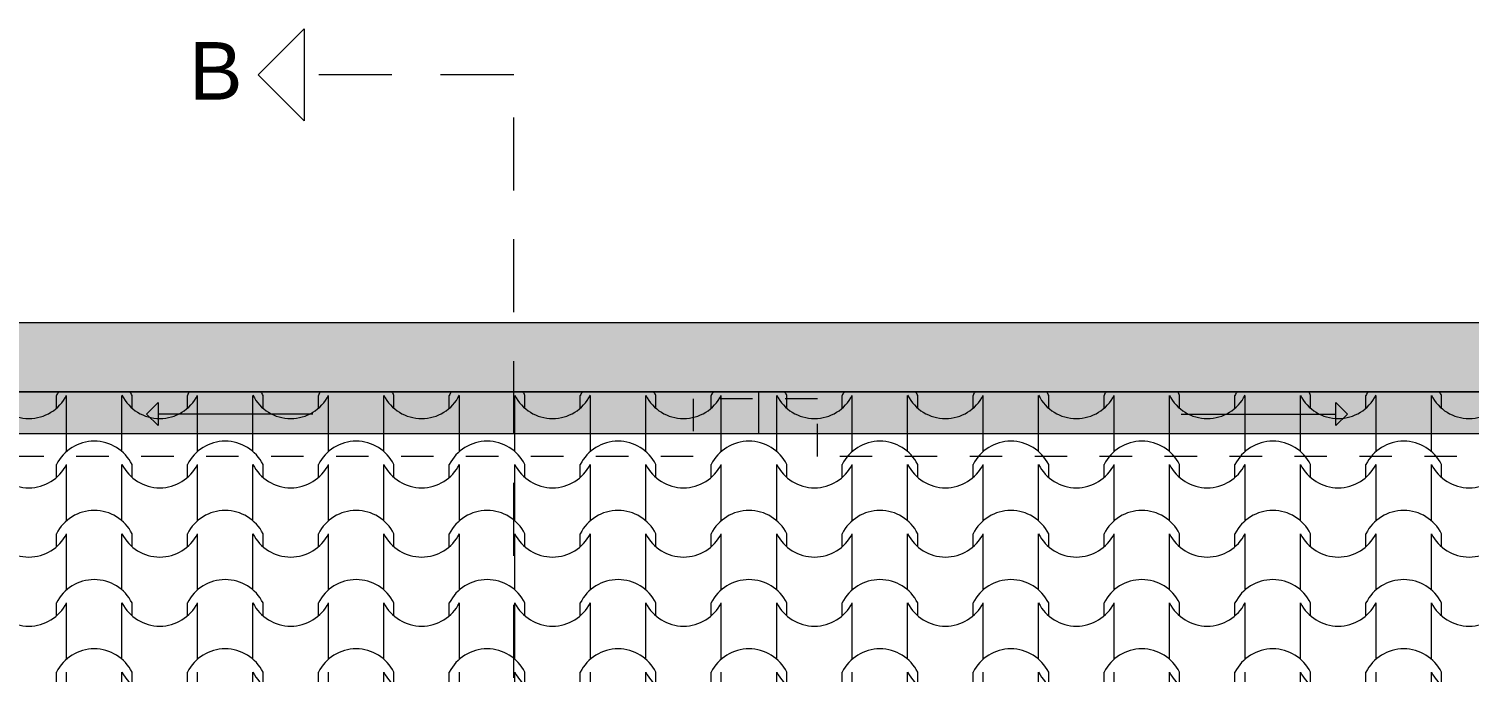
# Model space of a CAD drawing. Header units: feet. Extents: x 2791058 to 2855058, y -67651 to -26651.
# Drawn here: x 2810409 to 2816668, y -39440 to -36645 of the extents above; entities that cross this region are included whole.
import ezdxf

# ---------------------------------------------------------------- set-up
doc = ezdxf.new("R2010")
doc.units = ezdxf.units.FT
doc.header["$MEASUREMENT"] = 0
doc.linetypes.add('Dashed', pattern=[282.222223, 141.111112, -141.111112])
doc.linetypes.add('Long Dashed', pattern=[529.166651, 317.499995, -211.666656])
doc.layers.add('Exterior walls', color=7, linetype='Continuous')
doc.layers.add('Shell - Roof', color=7, linetype='Continuous')
for name, color, linetype, lineweight in [('Exterior walls_Pen_No__1', 7, 'Continuous', 0), ('Model Unit - Zone_Pen_No__1', 7, 'Continuous', 0), ('Shell - Roof_Pen_No__1', 7, 'Continuous', 0), ('Shell - Roof_Pen_No__20', 1, 'Continuous', 0), ('Shell - Roof_Pen_No__21', 7, 'Continuous', 0), ('Structural - Bearing_Pen_No__1', 7, 'Continuous', 0), ('Structural - Bearing_Pen_No__13', 54, 'Continuous', 0), ('Text blocks_Pen_No__20', 1, 'Continuous', 0)]:
    doc.layers.add(name, color=color, linetype=linetype, lineweight=lineweight)
for name, color, linetype, lineweight, true_color in [('Exterior walls_Pen_No__85', 7, 'Continuous', 0, 0x80c2ff), ('Structural - Bearing_Pen_No__62', 7, 'Continuous', 0, 0xaaaaaa), ('Structural - Bearing_Pen_No__82', 7, 'Continuous', 0, 0xaaaaaa)]:
    doc.layers.add(name, color=color, linetype=linetype, lineweight=lineweight, true_color=true_color)
doc.styles.add('GENERATED_STYLE_2', font='arial.ttf')

# ---------------------------------------------------------------- blocks, each defined once
blk = doc.blocks.new('*X1', base_point=(2247653.8, -76425))
at = {"layer": 'Structural - Bearing_Pen_No__62', "color": 253, "linetype": 'Continuous', "lineweight": 0, "true_color": 0xaaaaaa}
for p, q in [((2810529.5, -38293.6), (2810529.5, -38237.6)), ((2810573.5, -38359.5), (2810573.5, -38237.6)), ((2810814, -38359.5), (2810814, -38237.6)), ((2810858, -38293.6), (2810858, -38237.6)), ((2811098.4, -38293.6), (2811098.4, -38237.6)), ((2811142.4, -38359.5), (2811142.4, -38237.6)), ((2811382.9, -38359.5), (2811382.9, -38237.6)), ((2811426.9, -38293.6), (2811426.9, -38237.6)), ((2811667.4, -38293.6), (2811667.4, -38237.6)), ((2811711.4, -38359.5), (2811711.4, -38237.6)), ((2811951.9, -38359.5), (2811951.9, -38237.6)), ((2811995.9, -38293.6), (2811995.9, -38237.6)), ((2812236.4, -38293.6), (2812236.4, -38237.6)), ((2812280.4, -38359.5), (2812280.4, -38237.6)), ((2812520.8, -38359.5), (2812520.8, -38237.6)), ((2812564.8, -38293.6), (2812564.8, -38237.6)), ((2812805.3, -38293.6), (2812805.3, -38237.6)), ((2812849.3, -38359.5), (2812849.3, -38237.6)), ((2813089.8, -38359.5), (2813089.8, -38237.6)), ((2813133.8, -38293.6), (2813133.8, -38237.6)), ((2813374.3, -38293.6), (2813374.3, -38237.6)), ((2813418.3, -38359.5), (2813418.3, -38237.6)), ((2813658.8, -38359.5), (2813658.8, -38237.6)), ((2813702.8, -38293.6), (2813702.8, -38237.6)), ((2813943.2, -38293.6), (2813943.2, -38237.6)), ((2813987.2, -38359.5), (2813987.2, -38237.6)), ((2814227.7, -38359.5), (2814227.7, -38237.6)), ((2814271.7, -38293.6), (2814271.7, -38237.6)), ((2814512.2, -38293.6), (2814512.2, -38237.6)), ((2814556.2, -38359.5), (2814556.2, -38237.6)), ((2814796.7, -38359.5), (2814796.7, -38237.6)), ((2814840.7, -38293.6), (2814840.7, -38237.6)), ((2815081.2, -38293.6), (2815081.2, -38237.6)), ((2815125.2, -38359.5), (2815125.2, -38237.6)), ((2815365.6, -38359.5), (2815365.6, -38237.6)), ((2815409.6, -38293.6), (2815409.6, -38237.6)), ((2815650.1, -38293.6), (2815650.1, -38237.6)), ((2815694.1, -38359.5), (2815694.1, -38237.6)), ((2815934.6, -38359.5), (2815934.6, -38237.6)), ((2815978.6, -38293.6), (2815978.6, -38237.6)), ((2816219.1, -38293.6), (2816219.1, -38237.6)), ((2816263.1, -38359.5), (2816263.1, -38237.6)), ((2816503.6, -38359.5), (2816503.6, -38237.6)), ((2816547.6, -38293.6), (2816547.6, -38237.6)), ((2810573.5, -38481.4), (2810573.5, -38359.5)), ((2810814, -38481.4), (2810814, -38359.5)), ((2811142.4, -38481.4), (2811142.4, -38359.5)), ((2811382.9, -38481.4), (2811382.9, -38359.5)), ((2811711.4, -38481.4), (2811711.4, -38359.5)), ((2811951.9, -38481.4), (2811951.9, -38359.5)), ((2812280.4, -38481.4), (2812280.4, -38359.5)), ((2812520.8, -38481.4), (2812520.8, -38359.5)), ((2812849.3, -38481.4), (2812849.3, -38359.5)), ((2813089.8, -38481.4), (2813089.8, -38359.5)), ((2813418.3, -38481.4), (2813418.3, -38359.5)), ((2813658.8, -38481.4), (2813658.8, -38359.5)), ((2813987.2, -38481.4), (2813987.2, -38359.5)), ((2814227.7, -38481.4), (2814227.7, -38359.5)), ((2814556.2, -38481.4), (2814556.2, -38359.5)), ((2814796.7, -38481.4), (2814796.7, -38359.5)), ((2815125.2, -38481.4), (2815125.2, -38359.5)), ((2815365.6, -38481.4), (2815365.6, -38359.5)), ((2815694.1, -38481.4), (2815694.1, -38359.5)), ((2815934.6, -38481.4), (2815934.6, -38359.5)), ((2816263.1, -38481.4), (2816263.1, -38359.5)), ((2816503.6, -38481.4), (2816503.6, -38359.5)), ((2810529.5, -38594.3), (2810529.5, -38538.2)), ((2810573.5, -38660.2), (2810573.5, -38538.2)), ((2810814, -38660.2), (2810814, -38538.2)), ((2810858, -38594.3), (2810858, -38538.2)), ((2811098.4, -38594.3), (2811098.4, -38538.2)), ((2811142.4, -38660.2), (2811142.4, -38538.2)), ((2811382.9, -38660.2), (2811382.9, -38538.2)), ((2811426.9, -38594.3), (2811426.9, -38538.2)), ((2811667.4, -38594.3), (2811667.4, -38538.2)), ((2811711.4, -38660.2), (2811711.4, -38538.2)), ((2811951.9, -38660.2), (2811951.9, -38538.2)), ((2811995.9, -38594.3), (2811995.9, -38538.2)), ((2812236.4, -38594.3), (2812236.4, -38538.2)), ((2812280.4, -38660.2), (2812280.4, -38538.2)), ((2812520.8, -38660.2), (2812520.8, -38538.2)), ((2812564.8, -38594.3), (2812564.8, -38538.2)), ((2812805.3, -38594.3), (2812805.3, -38538.2)), ((2812849.3, -38660.2), (2812849.3, -38538.2)), ((2813089.8, -38660.2), (2813089.8, -38538.2)), ((2813133.8, -38594.3), (2813133.8, -38538.2)), ((2813374.3, -38594.3), (2813374.3, -38538.2)), ((2813418.3, -38660.2), (2813418.3, -38538.2)), ((2813658.8, -38660.2), (2813658.8, -38538.2)), ((2813702.8, -38594.3), (2813702.8, -38538.2)), ((2813943.2, -38594.3), (2813943.2, -38538.2)), ((2813987.2, -38660.2), (2813987.2, -38538.2)), ((2814227.7, -38660.2), (2814227.7, -38538.2)), ((2814271.7, -38594.3), (2814271.7, -38538.2)), ((2814512.2, -38594.3), (2814512.2, -38538.2)), ((2814556.2, -38660.2), (2814556.2, -38538.2)), ((2814796.7, -38660.2), (2814796.7, -38538.2)), ((2814840.7, -38594.3), (2814840.7, -38538.2)), ((2815081.2, -38594.3), (2815081.2, -38538.2)), ((2815125.2, -38660.2), (2815125.2, -38538.2)), ((2815365.6, -38660.2), (2815365.6, -38538.2)), ((2815409.6, -38594.3), (2815409.6, -38538.2)), ((2815650.1, -38594.3), (2815650.1, -38538.2)), ((2815694.1, -38660.2), (2815694.1, -38538.2)), ((2815934.6, -38660.2), (2815934.6, -38538.2)), ((2815978.6, -38594.3), (2815978.6, -38538.2)), ((2816219.1, -38594.3), (2816219.1, -38538.2)), ((2816263.1, -38660.2), (2816263.1, -38538.2)), ((2816503.6, -38660.2), (2816503.6, -38538.2)), ((2816547.6, -38594.3), (2816547.6, -38538.2)), ((2810573.5, -38782.1), (2810573.5, -38660.2)), ((2810814, -38782.1), (2810814, -38660.2)), ((2811142.4, -38782.1), (2811142.4, -38660.2)), ((2811382.9, -38782.1), (2811382.9, -38660.2)), ((2811711.4, -38782.1), (2811711.4, -38660.2)), ((2811951.9, -38782.1), (2811951.9, -38660.2)), ((2812280.4, -38782.1), (2812280.4, -38660.2)), ((2812520.8, -38782.1), (2812520.8, -38660.2)), ((2812849.3, -38782.1), (2812849.3, -38660.2)), ((2813089.8, -38782.1), (2813089.8, -38660.2)), ((2813418.3, -38782.1), (2813418.3, -38660.2)), ((2813658.8, -38782.1), (2813658.8, -38660.2)), ((2813987.2, -38782.1), (2813987.2, -38660.2)), ((2814227.7, -38782.1), (2814227.7, -38660.2)), ((2814556.2, -38782.1), (2814556.2, -38660.2)), ((2814796.7, -38782.1), (2814796.7, -38660.2)), ((2815125.2, -38782.1), (2815125.2, -38660.2)), ((2815365.6, -38782.1), (2815365.6, -38660.2)), ((2815694.1, -38782.1), (2815694.1, -38660.2)), ((2815934.6, -38782.1), (2815934.6, -38660.2)), ((2816263.1, -38782.1), (2816263.1, -38660.2)), ((2816503.6, -38782.1), (2816503.6, -38660.2)), ((2810529.5, -38895), (2810529.5, -38838.9)), ((2810573.5, -38960.8), (2810573.5, -38838.9)), ((2810814, -38960.8), (2810814, -38838.9)), ((2810858, -38895), (2810858, -38838.9)), ((2811098.4, -38895), (2811098.4, -38838.9)), ((2811142.4, -38960.8), (2811142.4, -38838.9)), ((2811382.9, -38960.8), (2811382.9, -38838.9)), ((2811426.9, -38895), (2811426.9, -38838.9)), ((2811667.4, -38895), (2811667.4, -38838.9)), ((2811711.4, -38960.8), (2811711.4, -38838.9)), ((2811951.9, -38960.8), (2811951.9, -38838.9)), ((2811995.9, -38895), (2811995.9, -38838.9)), ((2812236.4, -38895), (2812236.4, -38838.9)), ((2812280.4, -38960.8), (2812280.4, -38838.9)), ((2812520.8, -38960.8), (2812520.8, -38838.9)), ((2812564.8, -38895), (2812564.8, -38838.9)), ((2812805.3, -38895), (2812805.3, -38838.9)), ((2812849.3, -38960.8), (2812849.3, -38838.9)), ((2813089.8, -38960.8), (2813089.8, -38838.9)), ((2813133.8, -38895), (2813133.8, -38838.9)), ((2813374.3, -38895), (2813374.3, -38838.9)), ((2813418.3, -38960.8), (2813418.3, -38838.9)), ((2813658.8, -38960.8), (2813658.8, -38838.9)), ((2813702.8, -38895), (2813702.8, -38838.9)), ((2813943.2, -38895), (2813943.2, -38838.9)), ((2813987.2, -38960.8), (2813987.2, -38838.9)), ((2814227.7, -38960.8), (2814227.7, -38838.9)), ((2814271.7, -38895), (2814271.7, -38838.9)), ((2814512.2, -38895), (2814512.2, -38838.9)), ((2814556.2, -38960.8), (2814556.2, -38838.9)), ((2814796.7, -38960.8), (2814796.7, -38838.9)), ((2814840.7, -38895), (2814840.7, -38838.9)), ((2815081.2, -38895), (2815081.2, -38838.9)), ((2815125.2, -38960.8), (2815125.2, -38838.9)), ((2815365.6, -38960.8), (2815365.6, -38838.9)), ((2815409.6, -38895), (2815409.6, -38838.9)), ((2815650.1, -38895), (2815650.1, -38838.9)), ((2815694.1, -38960.8), (2815694.1, -38838.9)), ((2815934.6, -38960.8), (2815934.6, -38838.9)), ((2815978.6, -38895), (2815978.6, -38838.9)), ((2816219.1, -38895), (2816219.1, -38838.9)), ((2816263.1, -38960.8), (2816263.1, -38838.9)), ((2816503.6, -38960.8), (2816503.6, -38838.9)), ((2816547.6, -38895), (2816547.6, -38838.9)), ((2810573.5, -39082.8), (2810573.5, -38960.8)), ((2810814, -39082.8), (2810814, -38960.8)), ((2811142.4, -39082.8), (2811142.4, -38960.8)), ((2811382.9, -39082.8), (2811382.9, -38960.8)), ((2811711.4, -39082.8), (2811711.4, -38960.8)), ((2811951.9, -39082.8), (2811951.9, -38960.8)), ((2812280.4, -39082.8), (2812280.4, -38960.8)), ((2812520.8, -39082.8), (2812520.8, -38960.8)), ((2812849.3, -39082.8), (2812849.3, -38960.8)), ((2813089.8, -39082.8), (2813089.8, -38960.8)), ((2813418.3, -39082.8), (2813418.3, -38960.8)), ((2813658.8, -39082.8), (2813658.8, -38960.8)), ((2813987.2, -39082.8), (2813987.2, -38960.8)), ((2814227.7, -39082.8), (2814227.7, -38960.8)), ((2814556.2, -39082.8), (2814556.2, -38960.8)), ((2814796.7, -39082.8), (2814796.7, -38960.8)), ((2815125.2, -39082.8), (2815125.2, -38960.8)), ((2815365.6, -39082.8), (2815365.6, -38960.8)), ((2815694.1, -39082.8), (2815694.1, -38960.8)), ((2815934.6, -39082.8), (2815934.6, -38960.8)), ((2816263.1, -39082.8), (2816263.1, -38960.8)), ((2816503.6, -39082.8), (2816503.6, -38960.8)), ((2810529.5, -39195.6), (2810529.5, -39139.6)), ((2810573.5, -39261.5), (2810573.5, -39139.6)), ((2810814, -39261.5), (2810814, -39139.6)), ((2810858, -39195.6), (2810858, -39139.6)), ((2811098.4, -39195.6), (2811098.4, -39139.6)), ((2811142.4, -39261.5), (2811142.4, -39139.6)), ((2811382.9, -39261.5), (2811382.9, -39139.6)), ((2811426.9, -39195.6), (2811426.9, -39139.6)), ((2811667.4, -39195.6), (2811667.4, -39139.6)), ((2811711.4, -39261.5), (2811711.4, -39139.6)), ((2811951.9, -39261.5), (2811951.9, -39139.6)), ((2811995.9, -39195.6), (2811995.9, -39139.6)), ((2812236.4, -39195.6), (2812236.4, -39139.6)), ((2812280.4, -39261.5), (2812280.4, -39139.6)), ((2812520.8, -39261.5), (2812520.8, -39139.6)), ((2812564.8, -39195.6), (2812564.8, -39139.6)), ((2812805.3, -39195.6), (2812805.3, -39139.6)), ((2812849.3, -39261.5), (2812849.3, -39139.6)), ((2813089.8, -39261.5), (2813089.8, -39139.6)), ((2813133.8, -39195.6), (2813133.8, -39139.6)), ((2813374.3, -39195.6), (2813374.3, -39139.6)), ((2813418.3, -39261.5), (2813418.3, -39139.6)), ((2813658.8, -39261.5), (2813658.8, -39139.6)), ((2813702.8, -39195.6), (2813702.8, -39139.6)), ((2813943.2, -39195.6), (2813943.2, -39139.6)), ((2813987.2, -39261.5), (2813987.2, -39139.6)), ((2814227.7, -39261.5), (2814227.7, -39139.6)), ((2814271.7, -39195.6), (2814271.7, -39139.6)), ((2814512.2, -39195.6), (2814512.2, -39139.6)), ((2814556.2, -39261.5), (2814556.2, -39139.6)), ((2814796.7, -39261.5), (2814796.7, -39139.6)), ((2814840.7, -39195.6), (2814840.7, -39139.6)), ((2815081.2, -39195.6), (2815081.2, -39139.6)), ((2815125.2, -39261.5), (2815125.2, -39139.6)), ((2815365.6, -39261.5), (2815365.6, -39139.6)), ((2815409.6, -39195.6), (2815409.6, -39139.6)), ((2815650.1, -39195.6), (2815650.1, -39139.6)), ((2815694.1, -39261.5), (2815694.1, -39139.6)), ((2815934.6, -39261.5), (2815934.6, -39139.6)), ((2815978.6, -39195.6), (2815978.6, -39139.6)), ((2816219.1, -39195.6), (2816219.1, -39139.6)), ((2816263.1, -39261.5), (2816263.1, -39139.6)), ((2816503.6, -39261.5), (2816503.6, -39139.6)), ((2816547.6, -39195.6), (2816547.6, -39139.6)), ((2810573.5, -39383.4), (2810573.5, -39261.5)), ((2810814, -39383.4), (2810814, -39261.5)), ((2811142.4, -39383.4), (2811142.4, -39261.5)), ((2811382.9, -39383.4), (2811382.9, -39261.5)), ((2811711.4, -39383.4), (2811711.4, -39261.5)), ((2811951.9, -39383.4), (2811951.9, -39261.5)), ((2812280.4, -39383.4), (2812280.4, -39261.5)), ((2812520.8, -39383.4), (2812520.8, -39261.5)), ((2812849.3, -39383.4), (2812849.3, -39261.5)), ((2813089.8, -39383.4), (2813089.8, -39261.5)), ((2813418.3, -39383.4), (2813418.3, -39261.5)), ((2813658.8, -39383.4), (2813658.8, -39261.5)), ((2813987.2, -39383.4), (2813987.2, -39261.5)), ((2814227.7, -39383.4), (2814227.7, -39261.5)), ((2814556.2, -39383.4), (2814556.2, -39261.5)), ((2814796.7, -39383.4), (2814796.7, -39261.5)), ((2815125.2, -39383.4), (2815125.2, -39261.5)), ((2815365.6, -39383.4), (2815365.6, -39261.5)), ((2815694.1, -39383.4), (2815694.1, -39261.5)), ((2815934.6, -39383.4), (2815934.6, -39261.5)), ((2816263.1, -39383.4), (2816263.1, -39261.5)), ((2816503.6, -39383.4), (2816503.6, -39261.5)), ((2810529.5, -39496.3), (2810529.5, -39440.2)), ((2810573.5, -39562.2), (2810573.5, -39440.2)), ((2810814, -39562.2), (2810814, -39440.2)), ((2810858, -39496.3), (2810858, -39440.2)), ((2811098.4, -39496.3), (2811098.4, -39440.2)), ((2811142.4, -39562.2), (2811142.4, -39440.2)), ((2811382.9, -39562.2), (2811382.9, -39440.2)), ((2811426.9, -39496.3), (2811426.9, -39440.2)), ((2811667.4, -39496.3), (2811667.4, -39440.2)), ((2811711.4, -39562.2), (2811711.4, -39440.2)), ((2811951.9, -39562.2), (2811951.9, -39440.2)), ((2811995.9, -39496.3), (2811995.9, -39440.2)), ((2812236.4, -39496.3), (2812236.4, -39440.2)), ((2812280.4, -39562.2), (2812280.4, -39440.2)), ((2812520.8, -39562.2), (2812520.8, -39440.2)), ((2812564.8, -39496.3), (2812564.8, -39440.2)), ((2812805.3, -39496.3), (2812805.3, -39440.2)), ((2812849.3, -39562.2), (2812849.3, -39440.2)), ((2813089.8, -39562.2), (2813089.8, -39440.2)), ((2813133.8, -39496.3), (2813133.8, -39440.2)), ((2813374.3, -39496.3), (2813374.3, -39440.2)), ((2813418.3, -39562.2), (2813418.3, -39440.2)), ((2813658.8, -39562.2), (2813658.8, -39440.2)), ((2813702.8, -39496.3), (2813702.8, -39440.2)), ((2813943.2, -39496.3), (2813943.2, -39440.2)), ((2813987.2, -39562.2), (2813987.2, -39440.2)), ((2814227.7, -39562.2), (2814227.7, -39440.2)), ((2814271.7, -39496.3), (2814271.7, -39440.2)), ((2814512.2, -39496.3), (2814512.2, -39440.2)), ((2814556.2, -39562.2), (2814556.2, -39440.2)), ((2814796.7, -39562.2), (2814796.7, -39440.2)), ((2814840.7, -39496.3), (2814840.7, -39440.2)), ((2815081.2, -39496.3), (2815081.2, -39440.2)), ((2815125.2, -39562.2), (2815125.2, -39440.2)), ((2815365.6, -39562.2), (2815365.6, -39440.2)), ((2815409.6, -39496.3), (2815409.6, -39440.2)), ((2815650.1, -39496.3), (2815650.1, -39440.2)), ((2815694.1, -39562.2), (2815694.1, -39440.2)), ((2815934.6, -39562.2), (2815934.6, -39440.2)), ((2815978.6, -39496.3), (2815978.6, -39440.2)), ((2816219.1, -39496.3), (2816219.1, -39440.2)), ((2816263.1, -39562.2), (2816263.1, -39440.2)), ((2816503.6, -39562.2), (2816503.6, -39440.2)), ((2816547.6, -39496.3), (2816547.6, -39440.2))]:
    blk.add_line(p, q, dxfattribs=at)
for centre, radius, start, end in [((2810409.8, -38153.6), 184.9, 206.98852, 269.82949), ((2810408.7, -38153.6), 184.9, 270.17051, 333.01148), ((2810693.7, -38320.2), 183.9, 148.0744, 153.29562), ((2810978.8, -38153.6), 184.9, 206.98852, 269.82949), ((2810693.7, -38320.2), 183.9, 26.70438, 31.9256), ((2810977.7, -38153.6), 184.9, 270.17051, 333.01148), ((2811262.7, -38320.2), 183.9, 148.0744, 153.29562), ((2811547.7, -38153.6), 184.9, 206.98852, 269.82949), ((2811262.7, -38320.2), 183.9, 26.70438, 31.9256), ((2811546.6, -38153.6), 184.9, 270.17051, 333.01148), ((2811831.6, -38320.2), 183.9, 148.0744, 153.29562), ((2812116.7, -38153.6), 184.9, 206.98852, 269.82949), ((2811831.6, -38320.2), 183.9, 26.70438, 31.9256), ((2812115.6, -38153.6), 184.9, 270.17051, 333.01148), ((2812400.6, -38320.2), 183.9, 148.0744, 153.29562), ((2812685.6, -38153.6), 184.9, 206.98852, 269.82949), ((2812400.6, -38320.2), 183.9, 26.70438, 31.9256), ((2812684.5, -38153.6), 184.9, 270.17051, 333.01148), ((2812969.6, -38320.2), 183.9, 148.0744, 153.29562), ((2813254.6, -38153.6), 184.9, 206.98852, 269.82949), ((2812969.6, -38320.2), 183.9, 26.70438, 31.9256), ((2813253.5, -38153.6), 184.9, 270.17051, 333.01148), ((2813538.5, -38320.2), 183.9, 148.0744, 153.29562), ((2813823.6, -38153.6), 184.9, 206.98852, 269.82949), ((2813538.5, -38320.2), 183.9, 26.70438, 31.9256), ((2813822.5, -38153.6), 184.9, 270.17051, 333.01148), ((2814107.5, -38320.2), 183.9, 148.0744, 153.29562), ((2814392.5, -38153.6), 184.9, 206.98852, 269.82949), ((2814107.5, -38320.2), 183.9, 26.70438, 31.9256), ((2814391.4, -38153.6), 184.9, 270.17051, 333.01148), ((2814676.4, -38320.2), 183.9, 148.0744, 153.29562), ((2814961.5, -38153.6), 184.9, 206.98852, 269.82949), ((2814676.4, -38320.2), 183.9, 26.70438, 31.9256), ((2814960.4, -38153.6), 184.9, 270.17051, 333.01148), ((2815245.4, -38320.2), 183.9, 148.0744, 153.29562), ((2815530.4, -38153.6), 184.9, 206.98852, 269.82949), ((2815245.4, -38320.2), 183.9, 26.70438, 31.9256), ((2815529.3, -38153.6), 184.9, 270.17051, 333.01148), ((2815814.4, -38320.2), 183.9, 148.0744, 153.29562), ((2816099.4, -38153.6), 184.9, 206.98852, 269.82949), ((2815814.4, -38320.2), 183.9, 26.70438, 31.9256), ((2816098.3, -38153.6), 184.9, 270.17051, 333.01148), ((2816383.3, -38320.2), 183.9, 148.0744, 153.29562), ((2816668.4, -38153.6), 184.9, 206.98852, 269.82949), ((2816383.3, -38320.2), 183.9, 26.70438, 31.9256), ((2816667.3, -38153.6), 184.9, 270.17051, 333.01148), ((2810693.7, -38620.8), 183.9, 26.70438, 153.29562), ((2811262.7, -38620.8), 183.9, 26.70438, 153.29562), ((2811831.6, -38620.8), 183.9, 26.70438, 153.29562), ((2812400.6, -38620.8), 183.9, 26.70438, 153.29562), ((2812969.6, -38620.8), 183.9, 26.70438, 153.29562), ((2813538.5, -38620.8), 183.9, 26.70438, 153.29562), ((2814107.5, -38620.8), 183.9, 26.70438, 153.29562), ((2814676.4, -38620.8), 183.9, 26.70438, 153.29562), ((2815245.4, -38620.8), 183.9, 26.70438, 153.29562), ((2815814.4, -38620.8), 183.9, 26.70438, 153.29562), ((2816383.3, -38620.8), 183.9, 26.70438, 153.29562), ((2810409.8, -38454.3), 184.9, 206.98852, 269.82949), ((2810408.7, -38454.3), 184.9, 270.17051, 333.01148), ((2810978.8, -38454.3), 184.9, 206.98852, 269.82949), ((2810977.7, -38454.3), 184.9, 270.17051, 333.01148), ((2811547.7, -38454.3), 184.9, 206.98852, 269.82949), ((2811546.6, -38454.3), 184.9, 270.17051, 333.01148), ((2812116.7, -38454.3), 184.9, 206.98852, 269.82949), ((2812115.6, -38454.3), 184.9, 270.17051, 333.01148), ((2812685.6, -38454.3), 184.9, 206.98852, 269.82949), ((2812684.5, -38454.3), 184.9, 270.17051, 333.01148), ((2813254.6, -38454.3), 184.9, 206.98852, 269.82949), ((2813253.5, -38454.3), 184.9, 270.17051, 333.01148), ((2813823.6, -38454.3), 184.9, 206.98852, 269.82949), ((2813822.5, -38454.3), 184.9, 270.17051, 333.01148), ((2814392.5, -38454.3), 184.9, 206.98852, 269.82949), ((2814391.4, -38454.3), 184.9, 270.17051, 333.01148), ((2814961.5, -38454.3), 184.9, 206.98852, 269.82949), ((2814960.4, -38454.3), 184.9, 270.17051, 333.01148), ((2815530.4, -38454.3), 184.9, 206.98852, 269.82949), ((2815529.3, -38454.3), 184.9, 270.17051, 333.01148), ((2816099.4, -38454.3), 184.9, 206.98852, 269.82949), ((2816098.3, -38454.3), 184.9, 270.17051, 333.01148), ((2816668.4, -38454.3), 184.9, 206.98852, 269.82949), ((2816667.3, -38454.3), 184.9, 270.17051, 333.01148), ((2810693.7, -38921.5), 183.9, 26.70438, 153.29562), ((2811262.7, -38921.5), 183.9, 26.70438, 153.29562), ((2811831.6, -38921.5), 183.9, 26.70438, 153.29562), ((2812400.6, -38921.5), 183.9, 26.70438, 153.29562), ((2812969.6, -38921.5), 183.9, 26.70438, 153.29562), ((2813538.5, -38921.5), 183.9, 26.70438, 153.29562), ((2814107.5, -38921.5), 183.9, 26.70438, 153.29562), ((2814676.4, -38921.5), 183.9, 26.70438, 153.29562), ((2815245.4, -38921.5), 183.9, 26.70438, 153.29562), ((2815814.4, -38921.5), 183.9, 26.70438, 153.29562), ((2816383.3, -38921.5), 183.9, 26.70438, 153.29562), ((2810409.8, -38755), 184.9, 206.98852, 269.82949), ((2810408.7, -38755), 184.9, 270.17051, 333.01148), ((2810978.8, -38755), 184.9, 206.98852, 269.82949), ((2810977.7, -38755), 184.9, 270.17051, 333.01148), ((2811547.7, -38755), 184.9, 206.98852, 269.82949), ((2811546.6, -38755), 184.9, 270.17051, 333.01148), ((2812116.7, -38755), 184.9, 206.98852, 269.82949), ((2812115.6, -38755), 184.9, 270.17051, 333.01148), ((2812685.6, -38755), 184.9, 206.98852, 269.82949), ((2812684.5, -38755), 184.9, 270.17051, 333.01148), ((2813254.6, -38755), 184.9, 206.98852, 269.82949), ((2813253.5, -38755), 184.9, 270.17051, 333.01148), ((2813823.6, -38755), 184.9, 206.98852, 269.82949), ((2813822.5, -38755), 184.9, 270.17051, 333.01148), ((2814392.5, -38755), 184.9, 206.98852, 269.82949), ((2814391.4, -38755), 184.9, 270.17051, 333.01148), ((2814961.5, -38755), 184.9, 206.98852, 269.82949), ((2814960.4, -38755), 184.9, 270.17051, 333.01148), ((2815530.4, -38755), 184.9, 206.98852, 269.82949), ((2815529.3, -38755), 184.9, 270.17051, 333.01148), ((2816099.4, -38755), 184.9, 206.98852, 269.82949), ((2816098.3, -38755), 184.9, 270.17051, 333.01148), ((2816668.4, -38755), 184.9, 206.98852, 269.82949), ((2816667.3, -38755), 184.9, 270.17051, 333.01148), ((2810693.7, -39222.2), 183.9, 26.70438, 153.29562), ((2811262.7, -39222.2), 183.9, 26.70438, 153.29562), ((2811831.6, -39222.2), 183.9, 26.70438, 153.29562), ((2812400.6, -39222.2), 183.9, 26.70438, 153.29562), ((2812969.6, -39222.2), 183.9, 26.70438, 153.29562), ((2813538.5, -39222.2), 183.9, 26.70438, 153.29562), ((2814107.5, -39222.2), 183.9, 26.70438, 153.29562), ((2814676.4, -39222.2), 183.9, 26.70438, 153.29562), ((2815245.4, -39222.2), 183.9, 26.70438, 153.29562), ((2815814.4, -39222.2), 183.9, 26.70438, 153.29562), ((2816383.3, -39222.2), 183.9, 26.70438, 153.29562), ((2810409.8, -39055.6), 184.9, 206.98852, 269.82949), ((2810408.7, -39055.6), 184.9, 270.17051, 333.01148), ((2810978.8, -39055.6), 184.9, 206.98852, 269.82949), ((2810977.7, -39055.6), 184.9, 270.17051, 333.01148), ((2811547.7, -39055.6), 184.9, 206.98852, 269.82949), ((2811546.6, -39055.6), 184.9, 270.17051, 333.01148), ((2812116.7, -39055.6), 184.9, 206.98852, 269.82949), ((2812115.6, -39055.6), 184.9, 270.17051, 333.01148), ((2812685.6, -39055.6), 184.9, 206.98852, 269.82949), ((2812684.5, -39055.6), 184.9, 270.17051, 333.01148), ((2813254.6, -39055.6), 184.9, 206.98852, 269.82949), ((2813253.5, -39055.6), 184.9, 270.17051, 333.01148), ((2813823.6, -39055.6), 184.9, 206.98852, 269.82949), ((2813822.5, -39055.6), 184.9, 270.17051, 333.01148), ((2814392.5, -39055.6), 184.9, 206.98852, 269.82949), ((2814391.4, -39055.6), 184.9, 270.17051, 333.01148), ((2814961.5, -39055.6), 184.9, 206.98852, 269.82949), ((2814960.4, -39055.6), 184.9, 270.17051, 333.01148), ((2815530.4, -39055.6), 184.9, 206.98852, 269.82949), ((2815529.3, -39055.6), 184.9, 270.17051, 333.01148), ((2816099.4, -39055.6), 184.9, 206.98852, 269.82949), ((2816098.3, -39055.6), 184.9, 270.17051, 333.01148), ((2816668.4, -39055.6), 184.9, 206.98852, 269.82949), ((2816667.3, -39055.6), 184.9, 270.17051, 333.01148), ((2810693.7, -39522.9), 183.9, 26.70438, 153.29562), ((2811262.7, -39522.9), 183.9, 26.70438, 153.29562), ((2811831.6, -39522.9), 183.9, 26.70438, 153.29562), ((2812400.6, -39522.9), 183.9, 26.70438, 153.29562), ((2812969.6, -39522.9), 183.9, 26.70438, 153.29562), ((2813538.5, -39522.9), 183.9, 26.70438, 153.29562), ((2814107.5, -39522.9), 183.9, 26.70438, 153.29562), ((2814676.4, -39522.9), 183.9, 26.70438, 153.29562), ((2815245.4, -39522.9), 183.9, 26.70438, 153.29562), ((2815814.4, -39522.9), 183.9, 26.70438, 153.29562), ((2816383.3, -39522.9), 183.9, 26.70438, 153.29562), ((2810409.8, -39356.3), 184.9, 206.98852, 269.82949), ((2810978.8, -39356.3), 184.9, 206.98852, 269.82949), ((2811547.7, -39356.3), 184.9, 206.98852, 269.82949), ((2812116.7, -39356.3), 184.9, 206.98852, 269.82949), ((2812685.6, -39356.3), 184.9, 206.98852, 269.82949), ((2813254.6, -39356.3), 184.9, 206.98852, 269.82949), ((2813823.6, -39356.3), 184.9, 206.98852, 269.82949), ((2814392.5, -39356.3), 184.9, 206.98852, 269.82949), ((2814961.5, -39356.3), 184.9, 206.98852, 269.82949), ((2815530.4, -39356.3), 184.9, 206.98852, 269.82949), ((2816099.4, -39356.3), 184.9, 206.98852, 269.82949), ((2816668.4, -39356.3), 184.9, 206.98852, 269.82949)]:
    blk.add_arc(centre, radius, start, end, dxfattribs=at)
blk = doc.blocks.new('Fill_1', base_point=(2247653.8, -74425))
at = {"layer": 'Structural - Bearing_Pen_No__1', "color": 7, "linetype": 'Continuous', "lineweight": 0}
blk.add_line((2821466.5, -38223), (2805566.5, -38223), dxfattribs=at)
at = {"layer": 'Structural - Bearing_Pen_No__62', "color": 253, "linetype": 'Continuous', "lineweight": 0, "true_color": 0xaaaaaa}
blk.add_blockref('*X1', (2247653.8, -76425), dxfattribs=at)
blk = doc.blocks.new('Wall_5', base_point=(2821466.5, -38223))
at = {"layer": 'Exterior walls_Pen_No__85', "linetype": 'Continuous', "lineweight": 0, "true_color": 0x80c2ff}
blk.add_hatch(color=151, dxfattribs=at).paths.add_polyline_path([(2821466.5, -38223), (2805566.5, -38223), (2805566.5, -38403), (2821466.5, -38403)])
at = {"layer": 'Exterior walls_Pen_No__1', "color": 7, "linetype": 'Continuous', "lineweight": 0, "flags": 128}
for points in [[(2821466.5, -38223), (2805566.5, -38223)], [(2805566.5, -38403), (2821466.5, -38403)]]:
    blk.add_lwpolyline(points, dxfattribs=at)
blk = doc.blocks.new('Line_4', base_point=(2811642.8, -38318.8))
at = {"layer": 'Shell - Roof', "linetype": 'Continuous', "lineweight": 0, "true_color": 0x000000}
blk.add_hatch(color=18, dxfattribs=at).paths.add_polyline_path([(2810920.9, -38318.8), (2810970.9, -38368.8), (2810970.9, -38268.8)])
at = {"layer": 'Shell - Roof_Pen_No__1', "color": 7, "linetype": 'Continuous', "lineweight": 0}
for p, q in [((2810920.9, -38318.8), (2810970.9, -38268.8)), ((2810970.9, -38268.8), (2810970.9, -38368.8)), ((2810920.9, -38318.8), (2810970.9, -38368.8))]:
    blk.add_line(p, q, dxfattribs=at)
at = {"layer": 'Shell - Roof_Pen_No__21', "color": 7, "linetype": 'Continuous', "lineweight": 0}
blk.add_line((2811642.8, -38318.8), (2810970.9, -38318.8), dxfattribs=at)
blk = doc.blocks.new('Line_5', base_point=(2815416.7, -38318.8))
at = {"layer": 'Shell - Roof', "linetype": 'Continuous', "lineweight": 0, "true_color": 0x000000}
blk.add_hatch(color=18, dxfattribs=at).paths.add_polyline_path([(2816138.7, -38318.8), (2816088.7, -38268.8), (2816088.7, -38368.8)])
at = {"layer": 'Shell - Roof_Pen_No__1', "color": 7, "linetype": 'Continuous', "lineweight": 0}
for p, q in [((2816138.7, -38318.8), (2816088.7, -38268.8)), ((2816088.7, -38368.8), (2816088.7, -38268.8)), ((2816138.7, -38318.8), (2816088.7, -38368.8))]:
    blk.add_line(p, q, dxfattribs=at)
at = {"layer": 'Shell - Roof_Pen_No__21', "color": 7, "linetype": 'Continuous', "lineweight": 0}
blk.add_line((2815416.7, -38318.8), (2816088.7, -38318.8), dxfattribs=at)
blk = doc.blocks.new('Line_20', base_point=(2812516.1, -36845.3))
at = {"layer": 'Shell - Roof_Pen_No__20', "color": 1, "linetype": 'Continuous', "lineweight": 0}
for p, q in [((2811405.9, -36845.3), (2811605.9, -36645.3)), ((2811605.9, -36645.3), (2811605.9, -37045.3)), ((2811405.9, -36845.3), (2811605.9, -37045.3))]:
    blk.add_line(p, q, dxfattribs=at)
at = {"layer": 'Shell - Roof_Pen_No__20', "color": 1, "linetype": 'Long Dashed', "lineweight": 0}
blk.add_line((2812516.1, -36845.3), (2811605.9, -36845.3), dxfattribs=at)

msp = doc.modelspace()

# ---------------------------------------------------------------- hatches: boundary and pattern name
at = {"layer": 'Structural - Bearing_Pen_No__13', "linetype": 'Continuous', "lineweight": 0}
msp.add_hatch(color=54, dxfattribs=at).paths.add_polyline_path([(2805266.5, -37923), (2805266.5, -38223), (2821766.5, -38223), (2821766.5, -37923)])

# ---------------------------------------------------------------- linework, layer by layer
at = {"layer": 'Model Unit - Zone_Pen_No__1', "color": 7, "linetype": 'Dashed', "lineweight": 0}
for p, q in [((2813836.5, -38252.7), (2813296.5, -38252.7)), ((2813296.5, -38252.7), (2813296.5, -38502.7)), ((2813836.5, -38502.7), (2813836.5, -38252.7)), ((2813296.5, -38502.7), (2810236.5, -38502.7)), ((2816896.5, -38502.7), (2813836.5, -38502.7))]:
    msp.add_line(p, q, dxfattribs=at)
at = {"layer": 'Shell - Roof_Pen_No__20', "color": 1, "linetype": 'Long Dashed', "lineweight": 0}
msp.add_line((2812516.1, -51106.1), (2812516.1, -36845.3), dxfattribs=at)
at = {"layer": 'Shell - Roof_Pen_No__21', "color": 7, "linetype": 'Continuous', "lineweight": 0}
msp.add_line((2813580.8, -38403), (2813580.8, -38223), dxfattribs=at)
at = {"layer": 'Structural - Bearing_Pen_No__1', "color": 7, "linetype": 'Continuous', "lineweight": 0, "flags": 128}
msp.add_lwpolyline([(2805266.5, -37923), (2805266.5, -38223), (2821766.5, -38223), (2821766.5, -37923)], close=True, dxfattribs=at)

# ---------------------------------------------------------------- block references
at = {"layer": 'Exterior walls', "color": 7, "lineweight": 0}
msp.add_blockref('Wall_5', (2821466.5, -38223), dxfattribs=at)
at = {"layer": 'Shell - Roof', "color": 1, "linetype": 'Long Dashed', "lineweight": 0}
msp.add_blockref('Line_20', (2812516.1, -36845.3), dxfattribs=at)
at = {"layer": 'Shell - Roof', "color": 7, "linetype": 'Continuous', "lineweight": 0}
for name, p in [('Line_4', (2811642.8, -38318.8)), ('Line_5', (2815416.7, -38318.8))]:
    msp.add_blockref(name, p, dxfattribs=at)
at = {"layer": 'Structural - Bearing_Pen_No__62', "color": 253, "linetype": 'Continuous', "lineweight": 0, "true_color": 0xaaaaaa}
msp.add_blockref('Fill_1', (2247653.8, -74425), dxfattribs=at)
at = {"layer": 'Structural - Bearing_Pen_No__82', "color": 253, "linetype": 'Continuous', "lineweight": 0, "true_color": 0xaaaaaa, "rotation": 359.9999999999999}
msp.add_blockref('Fill_1', (2247653.8, -74425), dxfattribs=at)

# ---------------------------------------------------------------- texts
at = {"layer": 'Text blocks_Pen_No__20', "color": 1, "linetype": 'Continuous', "lineweight": 0, "insert": (2811105, -36702.9), "char_height": 250, "attachment_point": 1, "style": 'GENERATED_STYLE_2'}
msp.add_mtext('\\A1;B', dxfattribs=at)

doc.saveas('drawing.dxf')
